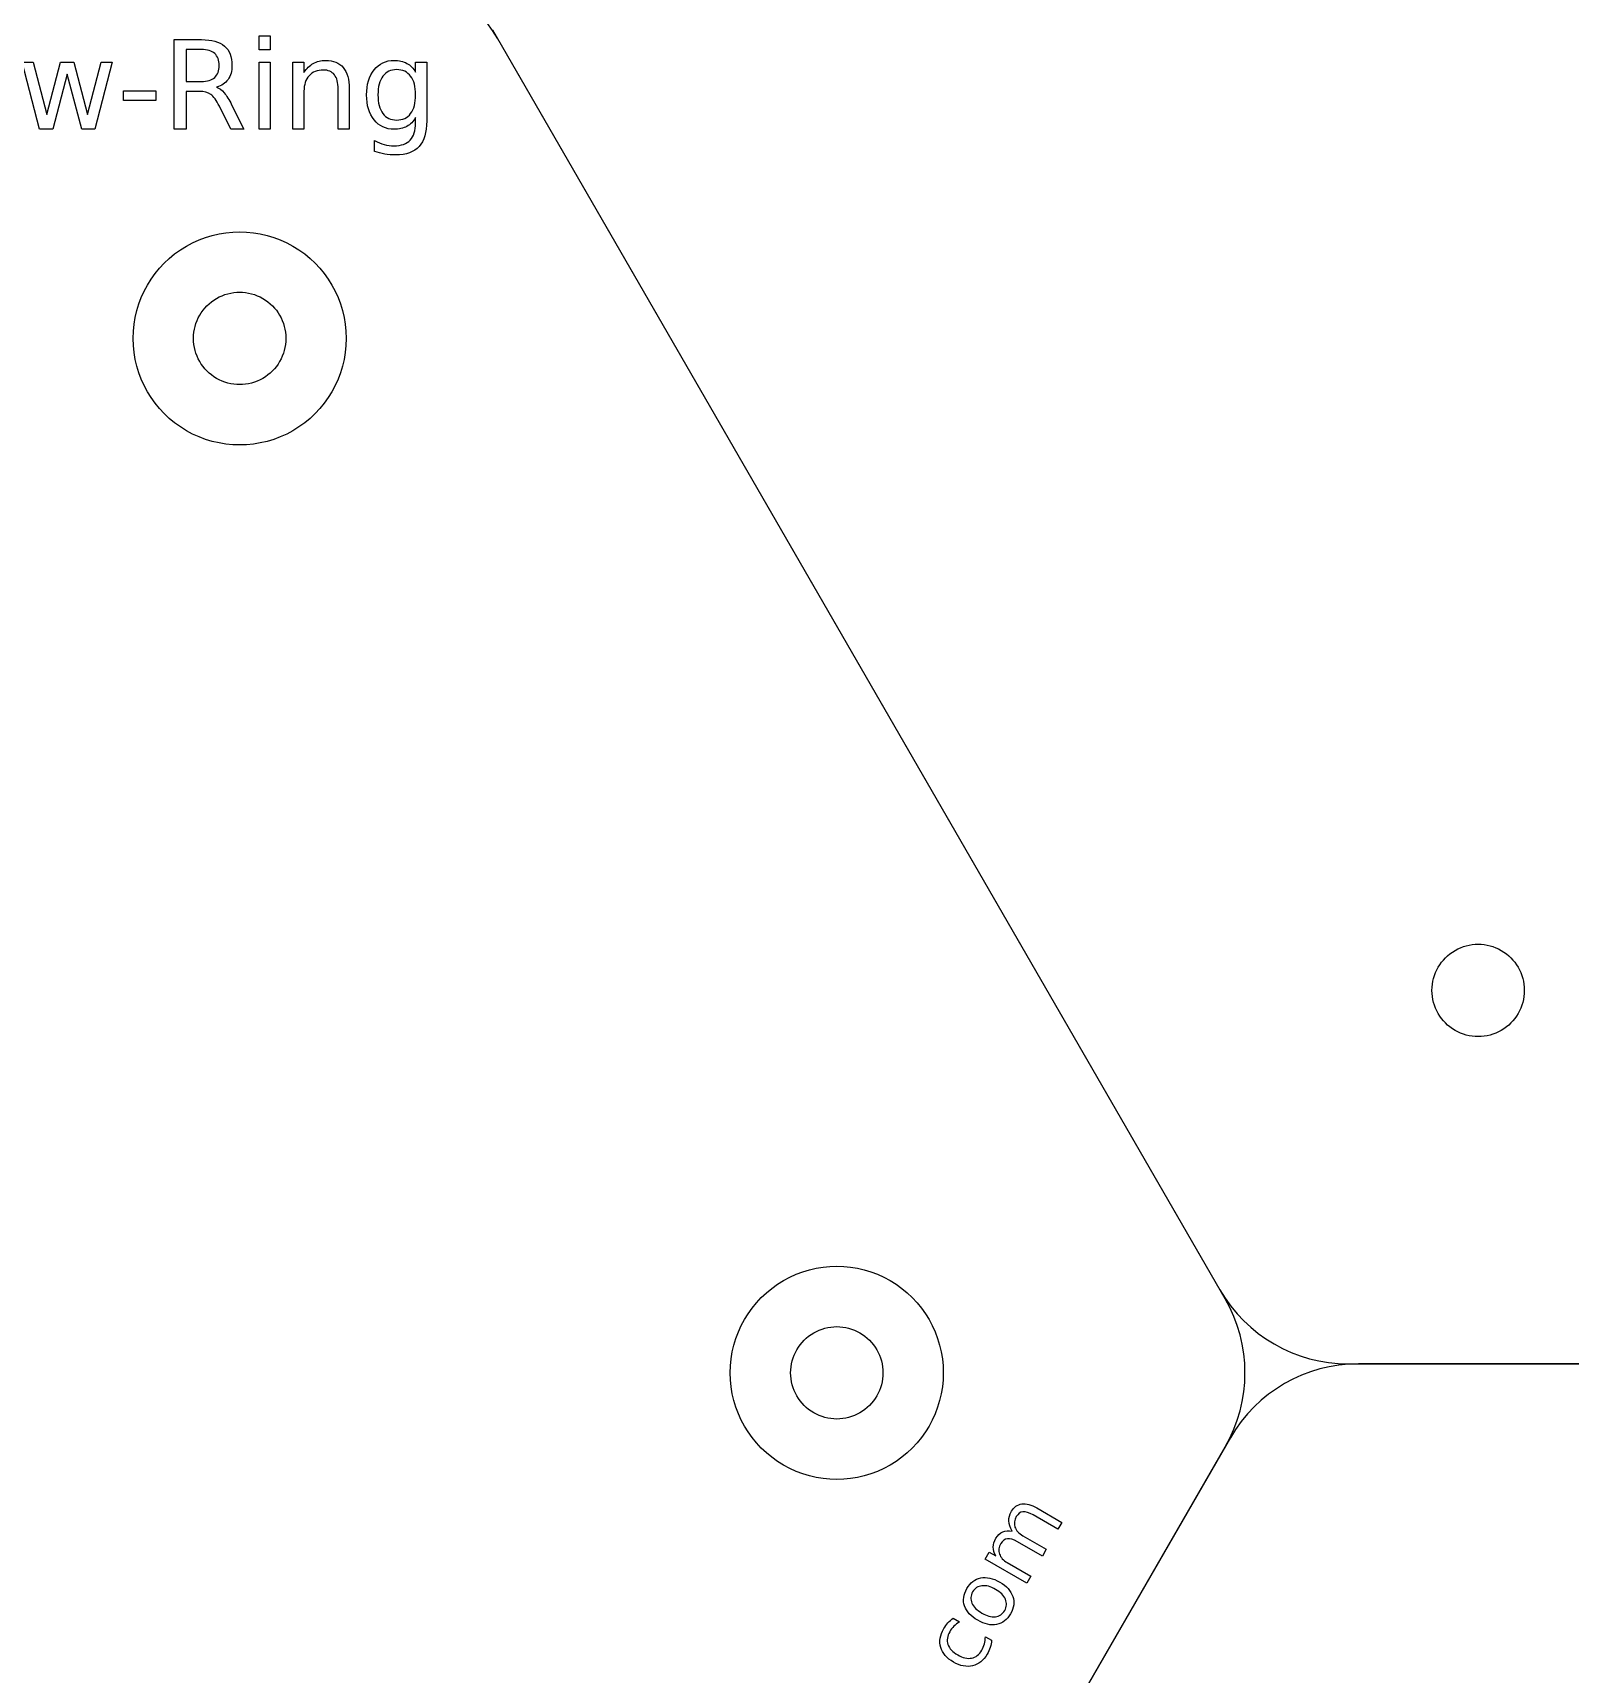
# Model space of a CAD drawing. Extents: x 5 to 486, y 5 to 284.
# Drawn here: x 59 to 100.62, y 135.21 to 179.64 of the extents above; entities that cross this region are included whole.
import ezdxf

# ---------------------------------------------------------------- set-up
doc = ezdxf.new("R2010")
doc.units = 0
doc.layers.add('Layer_1', color=7, linetype='CONTINUOUS')

msp = doc.modelspace()

# ---------------------------------------------------------------- linework, layer by layer
at = {"layer": 'Layer_1', "color": 3}
for p, q in [((65.123426, 179.558106), (65.422669, 179.558106)), ((65.123426, 179.179176), (65.123426, 179.558106)), ((65.422669, 179.558106), (65.422669, 179.179176)), ((62.820557, 177.027566), (62.820557, 179.455666)), ((62.820557, 179.455666), (63.562159, 179.455666)), ((63.149074, 179.185686), (63.149074, 178.323736)), ((63.562159, 179.185686), (63.149074, 179.185686)), ((65.422669, 179.179176), (65.123426, 179.179176)), ((58.70434, 178.849036), (59.003583, 178.849036)), ((59.180852, 177.027556), (58.70434, 178.849036)), ((59.003583, 178.849036), (59.377637, 177.427626)), ((59.377637, 177.427626), (59.750065, 178.849036)), ((59.750065, 178.849036), (60.102976, 178.849036)), ((60.102976, 178.849036), (60.47703, 177.427626)), ((60.47703, 177.427626), (60.849457, 178.849036)), ((61.148701, 178.849036), (60.672189, 177.027556)), ((60.849457, 178.849036), (61.148701, 178.849036)), ((65.123426, 178.849036), (65.422669, 178.849036)), ((65.123426, 177.027556), (65.123426, 178.849036)), ((65.422669, 178.849036), (65.422669, 177.027556)), ((66.035794, 177.027556), (66.035794, 178.849036)), ((66.035794, 178.849036), (66.336663, 178.849036)), ((66.336663, 178.849036), (66.336663, 178.566056)), ((69.359992, 178.572636), (69.359992, 178.849116)), ((69.359992, 178.849116), (69.659235, 178.849116)), ((69.659235, 178.849116), (69.659235, 177.253616)), ((59.927334, 178.520516), (59.533764, 177.027556)), ((60.319277, 177.027556), (59.927334, 178.520516)), ((63.149074, 178.323736), (63.562159, 178.323736)), ((63.971992, 178.165986), (63.971992, 178.165976)), ((61.452823, 178.073276), (62.32941, 178.073276)), ((61.452823, 177.806566), (61.452823, 178.073276)), ((62.32941, 177.806566), (61.452823, 177.806566)), ((62.32941, 178.073276), (62.32941, 177.806566)), ((63.506864, 178.053776), (63.149074, 178.053776)), ((63.149074, 178.053776), (63.149074, 177.027566)), ((66.336663, 178.057016), (66.336663, 177.027556)), ((67.26204, 177.027556), (67.26204, 178.117186)), ((67.561283, 178.126946), (67.561283, 177.027556)), ((67.561283, 178.126926), (67.561283, 178.126946)), ((69.359992, 177.959436), (69.359992, 177.959436)), ((64.359056, 177.027556), (64.048429, 177.650436)), ((64.378572, 177.691096), (64.711968, 177.027556)), ((69.359992, 177.200046), (69.359992, 177.348036)), ((59.533764, 177.027556), (59.180852, 177.027556)), ((60.672189, 177.027556), (60.319277, 177.027556)), ((63.149074, 177.027566), (62.820557, 177.027566)), ((64.711968, 177.027556), (64.359056, 177.027556)), ((65.422669, 177.027556), (65.123426, 177.027556)), ((66.336663, 177.027556), (66.035794, 177.027556)), ((67.561283, 177.027556), (67.26204, 177.027556)), ((68.250842, 176.430746), (68.250842, 176.721856)), ((86.747513, 139.13733), (86.074243, 139.526042)), ((86.175547, 139.715426), (86.854845, 139.323233)), ((85.506817, 139.088573), (85.506821, 139.088594)), ((86.854845, 139.323233), (86.747513, 139.13733)), ((86.326888, 138.408785), (85.653617, 138.797497)), ((85.798128, 138.961935), (86.434219, 138.594688)), ((84.780794, 138.330021), (84.888125, 138.515925)), ((85.906259, 137.680234), (84.780794, 138.330021)), ((84.888125, 138.515925), (85.062974, 138.414976)), ((85.377499, 138.233385), (86.01359, 137.866138)), ((86.434219, 138.594688), (86.326888, 138.408785)), ((86.01359, 137.866138), (85.906259, 137.680234)), ((84.28315, 137.530746), (84.28315, 137.530746)), ((84.439915, 137.440238), (84.439915, 137.440238)), ((83.914849, 136.730471), (83.91489, 136.730447)), ((83.91489, 136.730447), (84.087731, 136.630657)), ((84.783117, 136.229176), (84.953945, 136.130549))]:
    msp.add_line(p, q, dxfattribs=at)
at = {"layer": 'Layer_1', "color": 7}
for p, q in [((91.276468, 145.370146), (71.585868, 179.475266)), ((63.346171, 171.368736), (63.346171, 171.368736)), ((96.874798, 153.72145), (96.874798, 153.72145)), ((94.599188, 143.614932), (133.980388, 143.614932)), ((106.572268, 143.614116), (94.881668, 143.614116)), ((79.511172, 143.370136), (79.511172, 143.370136)), ((71.585868, 107.265026), (91.276468, 141.370146)), ((91.417568, 141.614116), (71.726968, 107.508995))]:
    msp.add_line(p, q, dxfattribs=at)
at = {"layer": 'Layer_1', "color": 5}
for p, q in [((61.711555, 171.368736), (61.711555, 171.368736)), ((77.876556, 143.370136), (77.876556, 143.370136))]:
    msp.add_line(p, q, dxfattribs=at)
at = {"layer": 'Layer_1', "color": 7}
for points in [[(71.585868, 179.475266), (70.871337, 180.71287), (69.55083, 181.475265), (68.121768, 181.475266)], [(71.444488, 179.720049), (71.444488, 179.720049), (91.135088, 145.614932), (91.135088, 145.614932)], [(63.346171, 171.368736), (63.346171, 171.815318), (63.584419, 172.227977), (63.971171, 172.451268)], [(63.971171, 172.451268), (64.357922, 172.674559), (64.834419, 172.674559), (65.221171, 172.451268)], [(65.221171, 172.451268), (65.607922, 172.227977), (65.846171, 171.815318), (65.846171, 171.368736)], [(63.971171, 170.286204), (63.584419, 170.509495), (63.346171, 170.922154), (63.346171, 171.368736)], [(65.846171, 171.368736), (65.846171, 170.922154), (65.607922, 170.509495), (65.221171, 170.286204)], [(65.221171, 170.286204), (64.834419, 170.062913), (64.357922, 170.062913), (63.971171, 170.286204)], [(96.874798, 153.72145), (96.874798, 154.168032), (97.113046, 154.580691), (97.499798, 154.803982)], [(97.499798, 154.803982), (97.886549, 155.027273), (98.363046, 155.027273), (98.749798, 154.803982)], [(98.749798, 154.803982), (99.136549, 154.580691), (99.374798, 154.168032), (99.374798, 153.72145)], [(97.499798, 152.638918), (97.113046, 152.862209), (96.874798, 153.274868), (96.874798, 153.72145)], [(99.374798, 153.72145), (99.374798, 153.274868), (99.136549, 152.862209), (98.749798, 152.638918)], [(98.749798, 152.638918), (98.363046, 152.415627), (97.886549, 152.415627), (97.499798, 152.638918)], [(91.135088, 145.614932), (91.849619, 144.377328), (93.170126, 143.614932), (94.599188, 143.614932)], [(91.276468, 141.370146), (91.990999, 142.60775), (91.990999, 144.132541), (91.276468, 145.370146)], [(79.511172, 143.370136), (79.511172, 143.816718), (79.74942, 144.229377), (80.136172, 144.452668)], [(80.136172, 144.452668), (80.522923, 144.675959), (80.99942, 144.675959), (81.386172, 144.452668)], [(81.386172, 144.452668), (81.772923, 144.229377), (82.011172, 143.816718), (82.011172, 143.370136)], [(94.881668, 143.614116), (93.452606, 143.614115), (92.132099, 142.85172), (91.417568, 141.614116)], [(80.136172, 142.287604), (79.74942, 142.510895), (79.511172, 142.923554), (79.511172, 143.370136)], [(82.011172, 143.370136), (82.011172, 142.923554), (81.772923, 142.510895), (81.386172, 142.287604)], [(81.386172, 142.287604), (80.99942, 142.064313), (80.522923, 142.064313), (80.136172, 142.287604)]]:
    msp.add_open_spline(points, degree=3, dxfattribs=at)
at = {"layer": 'Layer_1', "color": 3}
for points in [[(63.562159, 179.455666), (63.839717, 179.455666), (64.046802, 179.397659), (64.183414, 179.281646)], [(63.91995, 179.076716), (63.839718, 179.149362), (63.720454, 179.185686), (63.562159, 179.185686)], [(64.041924, 178.756336), (64.041924, 178.898369), (64.001266, 179.005162), (63.91995, 179.076716)], [(64.183414, 179.281646), (64.320024, 179.165632), (64.38833, 178.990532), (64.38833, 178.756346)], [(63.91995, 178.432696), (64.001266, 178.506422), (64.041924, 178.614302), (64.041924, 178.756336)], [(64.38833, 178.756346), (64.38833, 178.603472), (64.352551, 178.476619), (64.280993, 178.375786)], [(66.336663, 178.566056), (66.408221, 178.675562), (66.492247, 178.757419), (66.588743, 178.811626)], [(66.858712, 178.632736), (66.697164, 178.632736), (66.569769, 178.581236), (66.476527, 178.478236)], [(66.588743, 178.811626), (66.686322, 178.865826), (66.798538, 178.892926), (66.925391, 178.892926)], [(67.161208, 178.504256), (67.093986, 178.589909), (66.993154, 178.632736), (66.858712, 178.632736)], [(66.925391, 178.892926), (67.134644, 178.892926), (67.292939, 178.827872), (67.400277, 178.697766)], [(67.400277, 178.697766), (67.507614, 178.568746), (67.561283, 178.378466), (67.561283, 178.126926)], [(68.031288, 177.959526), (68.031288, 178.241419), (68.099593, 178.467479), (68.236205, 178.637706)], [(68.236205, 178.637706), (68.372815, 178.807926), (68.552795, 178.893036), (68.776143, 178.893036)], [(68.849328, 178.642496), (68.688864, 178.642496), (68.563637, 178.582862), (68.473647, 178.463596)], [(68.776143, 178.893036), (68.910585, 178.893036), (69.026054, 178.866469), (69.122549, 178.813336)], [(69.225008, 178.463596), (69.136102, 178.582862), (69.010875, 178.642496), (68.849328, 178.642496)], [(69.122549, 178.813336), (69.219044, 178.760202), (69.298192, 178.679969), (69.359992, 178.572636)], [(63.562159, 178.323736), (63.720454, 178.323736), (63.839718, 178.360056), (63.91995, 178.432696)], [(64.280993, 178.375786), (64.210519, 178.274952), (64.107518, 178.205019), (63.971992, 178.165986)], [(63.971992, 178.165976), (64.042466, 178.142109), (64.110771, 178.091152), (64.176908, 178.013106)], [(66.476527, 178.478236), (66.383284, 178.375236), (66.336663, 178.234829), (66.336663, 178.057016)], [(67.26204, 178.117186), (67.26204, 178.289579), (67.228429, 178.418602), (67.161208, 178.504256)], [(68.473647, 178.463596), (68.384741, 178.344336), (68.340289, 178.176282), (68.340289, 177.959436)], [(69.359992, 177.959436), (69.359992, 178.176282), (69.314997, 178.344336), (69.225008, 178.463596)], [(63.814239, 177.974076), (63.739428, 178.027209), (63.63697, 178.053776), (63.506864, 178.053776)], [(64.048429, 177.650436), (63.968197, 177.813069), (63.890133, 177.920949), (63.814239, 177.974076)], [(64.176908, 178.013106), (64.244129, 177.935039), (64.31135, 177.827702), (64.378572, 177.691096)], [(68.236205, 177.282976), (68.099593, 177.453196), (68.031288, 177.678712), (68.031288, 177.959526)], [(68.340289, 177.959436), (68.340289, 177.743676), (68.384741, 177.576166), (68.473647, 177.456906)], [(69.225008, 177.456906), (69.314997, 177.576166), (69.359992, 177.743676), (69.359992, 177.959436)], [(68.776143, 177.027646), (68.552795, 177.027646), (68.372815, 177.112756), (68.236205, 177.282976)], [(68.473647, 177.456906), (68.563637, 177.337639), (68.688864, 177.278006), (68.849328, 177.278006)], [(68.849328, 177.278006), (69.010875, 177.278006), (69.136102, 177.337639), (69.225008, 177.456906)], [(69.359992, 177.348036), (69.298192, 177.240702), (69.219044, 177.160472), (69.122549, 177.107346)], [(69.122549, 177.107346), (69.026054, 177.054212), (68.910585, 177.027646), (68.776143, 177.027646)], [(69.213623, 176.736546), (69.311202, 176.838459), (69.359992, 176.992959), (69.359992, 177.200046)], [(69.659235, 177.253616), (69.659235, 176.943529), (69.590387, 176.713132), (69.452693, 176.562426)], [(68.250842, 176.721856), (68.338663, 176.674122), (68.4254, 176.638886), (68.511053, 176.616146)], [(68.522437, 176.359146), (68.429195, 176.374346), (68.338663, 176.398212), (68.250842, 176.430746)], [(68.511053, 176.616146), (68.596705, 176.593412), (68.683985, 176.582046), (68.772891, 176.582046)], [(68.772891, 176.582046), (68.969133, 176.582046), (69.116044, 176.633546), (69.213623, 176.736546)], [(69.452693, 176.562426), (69.314997, 176.410639), (69.104118, 176.334746), (68.820054, 176.334746)], [(68.820054, 176.334746), (68.714885, 176.334746), (68.615679, 176.342879), (68.522437, 176.359146)], [(85.418653, 139.360573), (85.416258, 139.447707), (85.4402, 139.534816), (85.490479, 139.621902)], [(85.490479, 139.621902), (85.558166, 139.739139), (85.651581, 139.805791), (85.770725, 139.821859)], [(85.801002, 139.607415), (85.726698, 139.599391), (85.666922, 139.556192), (85.621673, 139.477818)], [(85.770725, 139.821859), (85.889203, 139.838316), (86.024144, 139.802839), (86.175547, 139.715426)], [(86.074243, 139.526042), (85.966385, 139.588314), (85.875305, 139.615438), (85.801002, 139.607415)], [(85.069856, 138.893348), (85.117042, 138.975077), (85.177841, 139.032423), (85.252253, 139.065385)], [(85.252253, 139.065385), (85.327052, 139.099018), (85.411906, 139.106748), (85.506817, 139.088573)], [(85.506821, 139.088594), (85.450438, 139.18278), (85.421049, 139.27344), (85.418653, 139.360573)], [(85.621673, 139.477818), (85.566364, 139.38202), (85.55448, 139.287949), (85.58602, 139.195605)], [(85.58602, 139.195605), (85.617559, 139.103257), (85.688261, 139.025367), (85.798128, 138.961935)], [(85.062974, 138.414976), (85.01834, 138.497021), (84.996627, 138.576996), (84.997836, 138.654901)], [(84.997836, 138.654901), (84.999048, 138.732804), (85.023055, 138.812286), (85.069856, 138.893348)], [(85.199885, 138.74726), (85.145349, 138.6528), (85.134186, 138.559205), (85.166398, 138.466473)], [(85.380376, 138.87887), (85.306073, 138.870846), (85.245909, 138.826976), (85.199885, 138.74726)], [(85.653617, 138.797497), (85.545089, 138.860156), (85.454008, 138.887281), (85.380376, 138.87887)], [(85.166398, 138.466473), (85.197936, 138.374125), (85.268304, 138.296429), (85.377499, 138.233385)], [(84.28315, 137.530746), (84.375977, 137.691528), (84.50114, 137.787639), (84.658639, 137.819079)], [(84.658639, 137.819079), (84.816134, 137.850522), (84.98733, 137.812868), (85.172227, 137.706118)], [(84.220612, 137.060395), (84.169091, 137.212513), (84.189937, 137.369297), (84.28315, 137.530746)], [(84.439915, 137.440238), (84.382673, 137.341092), (84.376276, 137.240279), (84.420723, 137.137799)], [(84.692667, 137.606495), (84.581022, 137.594135), (84.496771, 137.538716), (84.439915, 137.440238)], [(85.059094, 137.510166), (84.925783, 137.587133), (84.803641, 137.619243), (84.692667, 137.606495)], [(85.326744, 137.240411), (85.282297, 137.342891), (85.19308, 137.432809), (85.059094, 137.510166)], [(85.172227, 137.706118), (85.356457, 137.599753), (85.474666, 137.470318), (85.526855, 137.317815)], [(85.526855, 137.317815), (85.578372, 137.165699), (85.557717, 137.00925), (85.46489, 136.848468)], [(84.575815, 136.673102), (84.390918, 136.779852), (84.272517, 136.90895), (84.220612, 137.060395)], [(84.420723, 137.137799), (84.464499, 137.035707), (84.553714, 136.945789), (84.688367, 136.868047)], [(84.688367, 136.868047), (84.823024, 136.790303), (84.945646, 136.757469), (85.056232, 136.769546)], [(85.056232, 136.769546), (85.166535, 136.782681), (85.250501, 136.839157), (85.30813, 136.938973)], [(85.46489, 136.848468), (85.371677, 136.687019), (85.246323, 136.590573), (85.088828, 136.55913)], [(85.30813, 136.938973), (85.364987, 137.037451), (85.371192, 137.137931), (85.326744, 137.240411)], [(83.575266, 135.940404), (83.528493, 136.102287), (83.555774, 136.270987), (83.657109, 136.446505)], [(83.657109, 136.446505), (83.689985, 136.503447), (83.728108, 136.555576), (83.771479, 136.602891)], [(83.771479, 136.602891), (83.814196, 136.650578), (83.861986, 136.693105), (83.914849, 136.730471)], [(83.932328, 136.510025), (83.887433, 136.466269), (83.849515, 136.417596), (83.818574, 136.364004)], [(84.087731, 136.630657), (84.028765, 136.595031), (83.976964, 136.55482), (83.932328, 136.510025)], [(85.088828, 136.55913), (84.931049, 136.528746), (84.760045, 136.566737), (84.575815, 136.673102)], [(83.818574, 136.364004), (83.74934, 136.244087), (83.733761, 136.128922), (83.771839, 136.018508)], [(83.771839, 136.018508), (83.809249, 135.90848), (83.896621, 135.813821), (84.033955, 135.734532)], [(84.68679, 135.86274), (84.717731, 135.916331), (84.74125, 135.973318), (84.757348, 136.033699)], [(84.757348, 136.033699), (84.773179, 136.095125), (84.781769, 136.160284), (84.783117, 136.229176)], [(84.953945, 136.130549), (84.948281, 136.065037), (84.935419, 136.001006), (84.915358, 135.938454)], [(83.921345, 135.539619), (83.73779, 135.645595), (83.62243, 135.77919), (83.575266, 135.940404)], [(84.438886, 135.44045), (84.274737, 135.402133), (84.102224, 135.435189), (83.921345, 135.539619)], [(84.033955, 135.734532), (84.171288, 135.655242), (84.297287, 135.626712), (84.41195, 135.64894)], [(84.41195, 135.64894), (84.525942, 135.671556), (84.617555, 135.742822), (84.68679, 135.86274)], [(84.831889, 135.752171), (84.734034, 135.582681), (84.603033, 135.478774), (84.438886, 135.44045)], [(84.915358, 135.938454), (84.895683, 135.876569), (84.86786, 135.814474), (84.831889, 135.752171)]]:
    msp.add_open_spline(points, degree=3, dxfattribs=at)
at = {"layer": 'Layer_1', "color": 5}
for points in [[(63.153863, 173.866886), (64.046366, 174.382173), (65.145975, 174.382173), (66.038479, 173.866886)], [(61.711555, 171.368736), (61.711555, 172.39931), (62.26136, 173.351599), (63.153863, 173.866886)], [(66.038479, 173.866886), (66.930982, 173.351599), (67.480786, 172.39931), (67.480786, 171.368736)], [(63.153863, 168.870586), (62.26136, 169.385872), (61.711555, 170.338162), (61.711555, 171.368736)], [(67.480786, 171.368736), (67.480786, 170.338162), (66.930982, 169.385872), (66.038479, 168.870586)], [(66.038479, 168.870586), (65.145975, 168.355299), (64.046366, 168.355299), (63.153863, 168.870586)], [(79.318864, 145.868286), (80.211367, 146.383573), (81.310976, 146.383573), (82.20348, 145.868286)], [(77.876556, 143.370136), (77.876556, 144.40071), (78.426361, 145.352999), (79.318864, 145.868286)], [(82.20348, 145.868286), (83.095983, 145.352999), (83.645787, 144.40071), (83.645787, 143.370136)], [(79.318864, 140.871986), (78.426361, 141.387272), (77.876556, 142.339562), (77.876556, 143.370136)], [(83.645787, 143.370136), (83.645787, 142.339562), (83.095983, 141.387272), (82.20348, 140.871986)], [(82.20348, 140.871986), (81.310976, 140.356699), (80.211367, 140.356699), (79.318864, 140.871986)]]:
    msp.add_open_spline(points, degree=3, dxfattribs=at)

doc.saveas('drawing.dxf')
